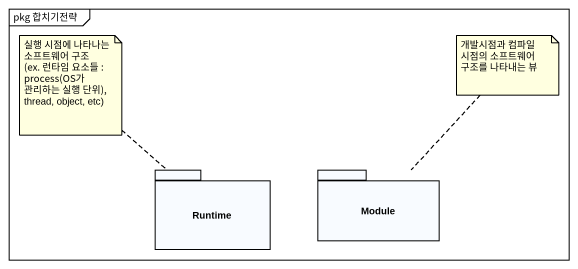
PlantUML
@startuml
mainframe pkg 합치기전략
package Runtime {
}
package Module {
}
note top of Runtime
  실행 시점에 나타나는 소프트웨어 구조
  (ex. 런타임 요소들 : process(OS가 관리하는 실행 단위), thread, object, etc)
end note
note top of Module : 개발시점과 컴파일 시점의 소프트웨어 구조를 나타내는 뷰
@enduml
